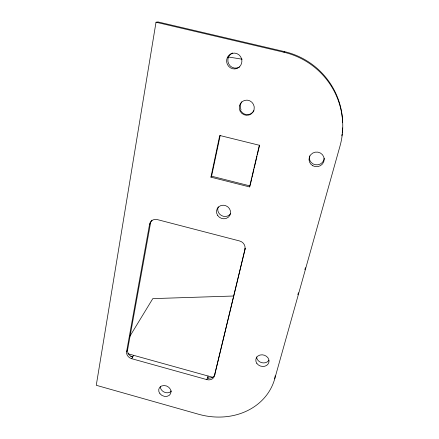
<?xml version="1.0" encoding="UTF-8"?>
<svg xmlns="http://www.w3.org/2000/svg" width="439" height="439" viewBox="0 0 439 439"><rect width="100%" height="100%" fill="white"/><g stroke="black" fill="none" stroke-linecap="round" stroke-linejoin="round"><path stroke-width="0.66" d="M342.661 122.514A74.718 73.84 32.9 0 0 284.576 51.643L158.04 21.95L156.015 22.224L96.262 385.288L198.516 414.235A65.724 56.247 21.3 0 0 274.715 378.873L275.204 375.811M245.231 248.463L214.391 375.987A6.514 5.526 21.3 0 1 206.851 379.62L131.738 358.707A6.442 5.427 28.6 0 1 126.591 351.606L149.584 224.241L150.533 223.089A6.958 6.305 36.1 0 1 151.993 220.158M126.591 351.606L127.579 349.943L150.533 223.089M210.929 177.158L219.725 135.464L259.345 145.26L249.566 186.926L210.929 177.158L211.587 176.209L220.213 135.388M250.181 185.258L251.728 178.678M252.035 177.361L253.89 169.465M254.197 168.148L256.98 156.3M257.287 154.983L259.608 145.111M214.391 375.987L245.236 248.233M297.845 294.739L298.399 292.764M304.864 269.678L305.418 267.702M274.715 378.873L340.016 146.011A75.552 74.597 32.5 0 0 283.984 52.268L156.015 22.224M206.851 379.62L208.07 376.014M249.566 186.926L250.027 185.916L211.587 176.209M131.738 358.707L133.648 355.332M129.697 336.565L152.799 298.624L233.833 296.007M283.984 52.268L284.576 51.643M228.093 56.949L242.251 59.21M127.908 353.735L212.635 377.282M130.778 356.473L132.699 357.011A6.415 5.405 28.6 0 1 127.579 349.943M208.777 378.171L207.466 377.809A6.481 5.504 21.3 0 0 214.973 374.187M342.612 127.903A74.718 73.84 32.9 0 1 342.25 132.583M342.096 133.917A74.718 73.84 32.9 0 1 341.811 135.903M239.469 66.98A7.847 7.562 81 0 1 228.659 63.814A7.847 7.562 81 0 1 232.61 53.004M171.578 390.913A6.3 5.252 24.5 0 1 164.751 392.334A6.3 5.252 24.5 0 1 160.301 386.715M324.289 158.183A7.507 7.26 -4.5 0 1 315.559 164.779A7.507 7.26 -4.5 0 1 309.539 155.845M268.909 360.26A6.629 5.723 16 0 1 261.644 362.647A6.629 5.723 16 0 1 256.568 356.88M149.584 224.241A6.991 6.333 36.1 0 1 157.42 219.621L239.606 240.973A7.046 6.481 22 0 1 244.924 249.094M241.829 101.843A7.545 7.408 59.8 0 0 240.643 108.652L241.038 109.514L240.517 110.129L240.94 111.062A7.589 7.447 59.3 0 0 251.24 113.564L253.199 111.704A7.545 7.408 59.8 0 0 253.994 110.683M230.607 213.661A7.073 6.623 27.7 0 1 221.536 215.587A7.073 6.623 27.7 0 1 218.216 206.945M159.994 393.767A6.36 5.29 24.5 0 0 170.601 393.706A6.36 5.29 24.5 0 0 163.95 385.508A6.36 5.29 24.5 0 0 159.994 393.767M227.347 57.536A7.935 7.644 80.4 0 0 234.854 68.939A7.935 7.644 80.4 0 0 240.567 56.626A7.935 7.644 80.4 0 0 227.347 57.536M312.826 165.761A7.589 7.331 -3.9 0 0 324.185 159.319A7.589 7.331 -3.9 0 0 312.782 153.057A7.589 7.331 -3.9 0 0 312.826 165.761M256.782 363.305A6.695 5.762 16.1 0 0 268.256 363.81A6.695 5.762 16.1 0 0 262.22 354.805A6.695 5.762 16.1 0 0 256.782 363.305M239.42 105.914A7.628 7.485 58.7 0 0 248.99 115.007A7.628 7.485 58.7 0 0 251.871 102.232A7.628 7.485 58.7 0 0 239.42 105.914M217.607 215.357A7.15 6.684 27.7 0 0 229.806 215.428A7.15 6.684 27.7 0 0 223.182 205.216A7.15 6.684 27.7 0 0 217.607 215.357"/></g></svg>
